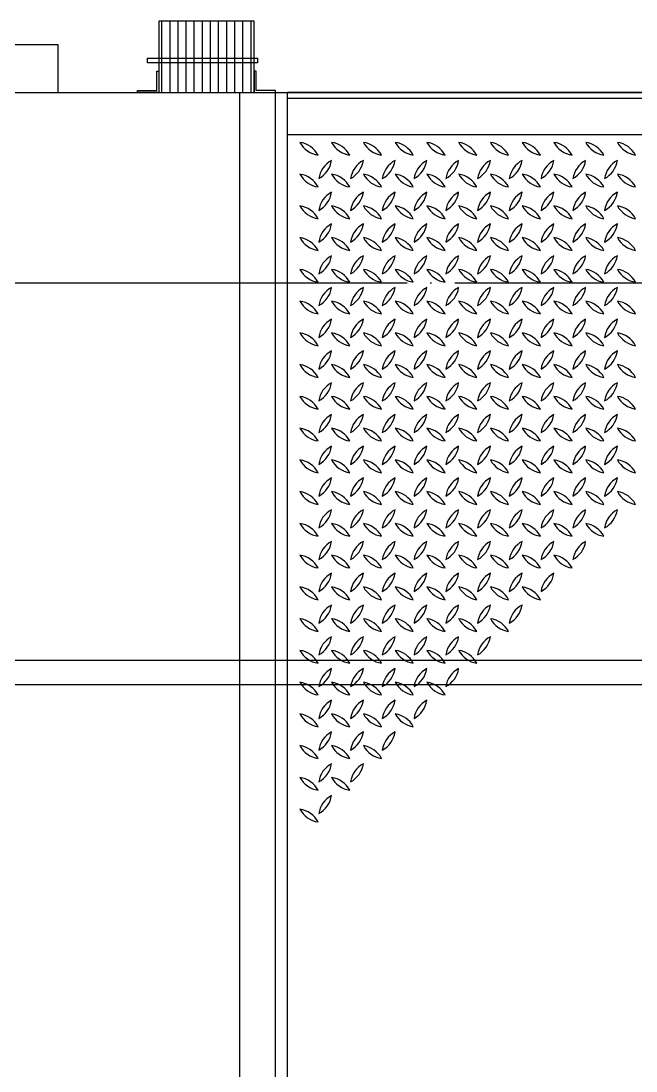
# Model space of a CAD drawing. Header units: millimetres. Extents: x 909 to 159266, y 137 to 21462.
# Drawn here: x 84289 to 85580, y 4820 to 7024 of the extents above; entities that cross this region are included whole.
import ezdxf

# ---------------------------------------------------------------- set-up
doc = ezdxf.new("R2010")
doc.units = ezdxf.units.MM
doc.header["$LTSCALE"] = 50
doc.header["$MEASUREMENT"] = 0
doc.linetypes.add('지상1층 평면도$0$CEN', pattern=[62, 60, -1, 0, -1])
for name, color, linetype in [('DIM', 7, 'Continuous'), ('OHD Panel', 5, 'Continuous'), ('지상1층 평면도$0$A-FLOR-FLIN-TYP2', 8, 'Continuous'), ('지상1층 평면도$0$A-ST-AXIS-CEN', 252, '지상1층 평면도$0$CEN'), ('지상1층 평면도$0$AF_01_Xref_PLAN_REV_01$0$_시설물', 9, 'Continuous')]:
    doc.layers.add(name, color=color, linetype=linetype)

# ---------------------------------------------------------------- blocks, each defined once
blk = doc.blocks.new('지상1층 평면도$0$G$C6949C102')
at = {"color": 251}
for p, q in [((92.5, 3044.9), (92.5, 3194.9)), ((109.5, 3044.9), (109.5, 3194.9)), ((126.5, 3044.9), (126.5, 3194.9)), ((143.5, 3044.9), (143.5, 3194.9)), ((160.5, 3044.9), (160.5, 3194.9)), ((177.5, 3044.9), (177.5, 3194.9)), ((194.5, 3044.9), (194.5, 3194.9)), ((211.5, 3044.9), (211.5, 3194.9)), ((228.5, 3044.9), (228.5, 3194.9)), ((245.5, 3044.9), (245.5, 3194.9)), ((262.5, 3044.9), (262.5, 3194.9)), ((279.5, 3044.9), (279.5, 3194.9))]:
    blk.add_line(p, q, dxfattribs=at)
at = {"color": 4}
for p, q in [((356, 44.9), (356, 3044.9)), ((2356, 3044.9), (356, 3044.9)), ((2356, 3031.9), (356, 3031.9)), ((356, 2956.9), (2356, 2956.9))]:
    blk.add_line(p, q, dxfattribs=at)
at = {"color": 251}
blk.add_lwpolyline([(286, 3194.9), (86, 3194.9), (86, 3044.9), (286, 3044.9)], close=True, dxfattribs=at)
at = {"color": 1}
blk.add_lwpolyline([(293, 3107), (62, 3107), (62, 3116.6), (293, 3116.6)], close=True, dxfattribs=at)
at = {"color": 251}
for points in [[(86, 3044.9), (41, 3044.9), (41, 3048.9), (82, 3048.9), (82, 3089.9), (86, 3089.9), (86, 3044.9), (82, 3044.9)], [(286, 3044.9), (331, 3044.9), (331, 3048.9), (290, 3048.9), (290, 3089.9), (286, 3089.9), (286, 3044.9), (290, 3044.9)]]:
    blk.add_lwpolyline(points, dxfattribs=at)
for centre, start, end in [((427.9, 2964.5), 208.0444, 261.459), ((374.4, 2888.7), 28.0444, 81.459), ((494.6, 2964.5), 208.0444, 261.459), ((441.1, 2888.7), 28.0444, 81.459), ((561.3, 2964.5), 208.0444, 261.459), ((507.7, 2888.7), 28.0444, 81.459), ((627.9, 2964.5), 208.0444, 261.459), ((574.4, 2888.7), 28.0444, 81.459), ((694.6, 2964.5), 208.0444, 261.459), ((641.1, 2888.7), 28.0444, 81.459), ((761.3, 2964.5), 208.0444, 261.459), ((707.7, 2888.7), 28.0444, 81.459), ((827.9, 2964.5), 208.0444, 261.459), ((774.4, 2888.7), 28.0444, 81.459), ((894.6, 2964.5), 208.0444, 261.459), ((841.1, 2888.7), 28.0444, 81.459), ((961.3, 2964.5), 208.0444, 261.459), ((907.7, 2888.7), 28.0444, 81.459), ((1027.9, 2964.5), 208.0444, 261.459), ((974.4, 2888.7), 28.0444, 81.459), ((1094.6, 2964.5), 208.0444, 261.459), ((1041.1, 2888.7), 28.0444, 81.459), ((397.3, 2909.8), 298.0444, 351.459), ((473, 2856.3), 118.0444, 171.459), ((464, 2909.8), 298.0444, 351.459), ((539.7, 2856.3), 118.0444, 171.459), ((530.6, 2909.8), 298.0444, 351.459), ((606.4, 2856.3), 118.0444, 171.459), ((597.3, 2909.8), 298.0444, 351.459), ((673, 2856.3), 118.0444, 171.459), ((664, 2909.8), 298.0444, 351.459), ((739.7, 2856.3), 118.0444, 171.459), ((730.6, 2909.8), 298.0444, 351.459), ((806.4, 2856.3), 118.0444, 171.459), ((797.3, 2909.8), 298.0444, 351.459), ((873, 2856.3), 118.0444, 171.459), ((864, 2909.8), 298.0444, 351.459), ((939.7, 2856.3), 118.0444, 171.459), ((930.6, 2909.8), 298.0444, 351.459), ((1006.4, 2856.3), 118.0444, 171.459), ((997.3, 2909.8), 298.0444, 351.459), ((1073, 2856.3), 118.0444, 171.459), ((374.4, 2822.1), 28.0444, 81.459), ((427.9, 2897.8), 208.0444, 261.459), ((441.1, 2822.1), 28.0444, 81.459), ((494.6, 2897.8), 208.0444, 261.459), ((507.7, 2822.1), 28.0444, 81.459), ((561.3, 2897.8), 208.0444, 261.459), ((627.9, 2897.8), 208.0444, 261.459), ((574.4, 2822.1), 28.0444, 81.459), ((694.6, 2897.8), 208.0444, 261.459), ((641.1, 2822.1), 28.0444, 81.459), ((761.3, 2897.8), 208.0444, 261.459), ((707.7, 2822.1), 28.0444, 81.459), ((827.9, 2897.8), 208.0444, 261.459), ((774.4, 2822.1), 28.0444, 81.459), ((894.6, 2897.8), 208.0444, 261.459), ((841.1, 2822.1), 28.0444, 81.459), ((961.3, 2897.8), 208.0444, 261.459), ((907.7, 2822.1), 28.0444, 81.459), ((1027.9, 2897.8), 208.0444, 261.459), ((974.4, 2822.1), 28.0444, 81.459), ((1094.6, 2897.8), 208.0444, 261.459), ((1041.1, 2822.1), 28.0444, 81.459), ((397.3, 2843.1), 298.0444, 351.459), ((473, 2789.6), 118.0444, 171.459), ((464, 2843.1), 298.0444, 351.459), ((539.7, 2789.6), 118.0444, 171.459), ((530.6, 2843.1), 298.0444, 351.459), ((606.4, 2789.6), 118.0444, 171.459), ((597.3, 2843.1), 298.0444, 351.459), ((673, 2789.6), 118.0444, 171.459), ((664, 2843.1), 298.0444, 351.459), ((739.7, 2789.6), 118.0444, 171.459), ((730.6, 2843.1), 298.0444, 351.459), ((806.4, 2789.6), 118.0444, 171.459), ((797.3, 2843.1), 298.0444, 351.459), ((873, 2789.6), 118.0444, 171.459), ((864, 2843.1), 298.0444, 351.459), ((939.7, 2789.6), 118.0444, 171.459), ((930.6, 2843.1), 298.0444, 351.459), ((1006.4, 2789.6), 118.0444, 171.459), ((997.3, 2843.1), 298.0444, 351.459), ((1073, 2789.6), 118.0444, 171.459), ((427.9, 2831.2), 208.0444, 261.459), ((374.4, 2755.4), 28.0444, 81.459), ((494.6, 2831.2), 208.0444, 261.459), ((441.1, 2755.4), 28.0444, 81.459), ((561.3, 2831.2), 208.0444, 261.459), ((507.7, 2755.4), 28.0444, 81.459), ((627.9, 2831.2), 208.0444, 261.459), ((574.4, 2755.4), 28.0444, 81.459), ((694.6, 2831.2), 208.0444, 261.459), ((641.1, 2755.4), 28.0444, 81.459), ((761.3, 2831.2), 208.0444, 261.459), ((707.7, 2755.4), 28.0444, 81.459), ((827.9, 2831.2), 208.0444, 261.459), ((774.4, 2755.4), 28.0444, 81.459), ((894.6, 2831.2), 208.0444, 261.459), ((841.1, 2755.4), 28.0444, 81.459), ((961.3, 2831.2), 208.0444, 261.459), ((907.7, 2755.4), 28.0444, 81.459), ((1027.9, 2831.2), 208.0444, 261.459), ((974.4, 2755.4), 28.0444, 81.459), ((1094.6, 2831.2), 208.0444, 261.459), ((1041.1, 2755.4), 28.0444, 81.459), ((397.3, 2776.5), 298.0444, 351.459), ((473, 2722.9), 118.0444, 171.459), ((464, 2776.5), 298.0444, 351.459), ((539.7, 2722.9), 118.0444, 171.459), ((530.6, 2776.5), 298.0444, 351.459), ((606.4, 2722.9), 118.0444, 171.459), ((597.3, 2776.5), 298.0444, 351.459), ((673, 2722.9), 118.0444, 171.459), ((664, 2776.5), 298.0444, 351.459), ((739.7, 2722.9), 118.0444, 171.459), ((730.6, 2776.5), 298.0444, 351.459), ((806.4, 2722.9), 118.0444, 171.459), ((797.3, 2776.5), 298.0444, 351.459), ((873, 2722.9), 118.0444, 171.459), ((864, 2776.5), 298.0444, 351.459), ((939.7, 2722.9), 118.0444, 171.459), ((930.6, 2776.5), 298.0444, 351.459), ((1006.4, 2722.9), 118.0444, 171.459), ((997.3, 2776.5), 298.0444, 351.459), ((1073, 2722.9), 118.0444, 171.459), ((427.9, 2764.5), 208.0444, 261.459), ((374.4, 2688.7), 28.0444, 81.459), ((494.6, 2764.5), 208.0444, 261.459), ((441.1, 2688.7), 28.0444, 81.459), ((561.3, 2764.5), 208.0444, 261.459), ((507.7, 2688.7), 28.0444, 81.459), ((627.9, 2764.5), 208.0444, 261.459), ((574.4, 2688.7), 28.0444, 81.459), ((694.6, 2764.5), 208.0444, 261.459), ((641.1, 2688.7), 28.0444, 81.459), ((761.3, 2764.5), 208.0444, 261.459), ((707.7, 2688.7), 28.0444, 81.459), ((827.9, 2764.5), 208.0444, 261.459), ((774.4, 2688.7), 28.0444, 81.459), ((894.6, 2764.5), 208.0444, 261.459), ((841.1, 2688.7), 28.0444, 81.459), ((907.7, 2688.7), 28.0444, 81.459), ((961.3, 2764.5), 208.0444, 261.459), ((1027.9, 2764.5), 208.0444, 261.459), ((974.4, 2688.7), 28.0444, 81.459), ((1094.6, 2764.5), 208.0444, 261.459), ((1041.1, 2688.7), 28.0444, 81.459), ((397.3, 2709.8), 298.0444, 351.459), ((473, 2656.3), 118.0444, 171.459), ((464, 2709.8), 298.0444, 351.459), ((539.7, 2656.3), 118.0444, 171.459), ((530.6, 2709.8), 298.0444, 351.459), ((606.4, 2656.3), 118.0444, 171.459), ((597.3, 2709.8), 298.0444, 351.459), ((673, 2656.3), 118.0444, 171.459), ((664, 2709.8), 298.0444, 351.459), ((739.7, 2656.3), 118.0444, 171.459), ((730.6, 2709.8), 298.0444, 351.459), ((806.4, 2656.3), 118.0444, 171.459), ((797.3, 2709.8), 298.0444, 351.459), ((873, 2656.3), 118.0444, 171.459), ((864, 2709.8), 298.0444, 351.459), ((939.7, 2656.3), 118.0444, 171.459), ((930.6, 2709.8), 298.0444, 351.459), ((1006.4, 2656.3), 118.0444, 171.459), ((997.3, 2709.8), 298.0444, 351.459), ((1073, 2656.3), 118.0444, 171.459), ((427.9, 2697.8), 208.0444, 261.459), ((374.4, 2622.1), 28.0444, 81.459), ((494.6, 2697.8), 208.0444, 261.459), ((441.1, 2622.1), 28.0444, 81.459), ((561.3, 2697.8), 208.0444, 261.459), ((507.7, 2622.1), 28.0444, 81.459), ((627.9, 2697.8), 208.0444, 261.459), ((574.4, 2622.1), 28.0444, 81.459), ((694.6, 2697.8), 208.0444, 261.459), ((641.1, 2622.1), 28.0444, 81.459), ((761.3, 2697.8), 208.0444, 261.459), ((707.7, 2622.1), 28.0444, 81.459), ((827.9, 2697.8), 208.0444, 261.459), ((774.4, 2622.1), 28.0444, 81.459), ((894.6, 2697.8), 208.0444, 261.459), ((841.1, 2622.1), 28.0444, 81.459), ((961.3, 2697.8), 208.0444, 261.459), ((907.7, 2622.1), 28.0444, 81.459), ((1027.9, 2697.8), 208.0444, 261.459), ((974.4, 2622.1), 28.0444, 81.459), ((1094.6, 2697.8), 208.0444, 261.459), ((1041.1, 2622.1), 28.0444, 81.459), ((397.3, 2643.1), 298.0444, 351.459), ((473, 2589.6), 118.0444, 171.459), ((464, 2643.1), 298.0444, 351.459), ((539.7, 2589.6), 118.0444, 171.459), ((530.6, 2643.1), 298.0444, 351.459), ((606.4, 2589.6), 118.0444, 171.459), ((597.3, 2643.1), 298.0444, 351.459), ((673, 2589.6), 118.0444, 171.459), ((664, 2643.1), 298.0444, 351.459), ((739.7, 2589.6), 118.0444, 171.459), ((730.6, 2643.1), 298.0444, 351.459), ((806.4, 2589.6), 118.0444, 171.459), ((797.3, 2643.1), 298.0444, 351.459), ((873, 2589.6), 118.0444, 171.459), ((864, 2643.1), 298.0444, 351.459), ((939.7, 2589.6), 118.0444, 171.459), ((930.6, 2643.1), 298.0444, 351.459), ((1006.4, 2589.6), 118.0444, 171.459), ((997.3, 2643.1), 298.0444, 351.459), ((1073, 2589.6), 118.0444, 171.459), ((427.9, 2631.2), 208.0444, 261.459), ((374.4, 2555.4), 28.0444, 81.459), ((494.6, 2631.2), 208.0444, 261.459), ((441.1, 2555.4), 28.0444, 81.459), ((561.3, 2631.2), 208.0444, 261.459), ((507.7, 2555.4), 28.0444, 81.459), ((627.9, 2631.2), 208.0444, 261.459), ((574.4, 2555.4), 28.0444, 81.459), ((694.6, 2631.2), 208.0444, 261.459), ((641.1, 2555.4), 28.0444, 81.459), ((761.3, 2631.2), 208.0444, 261.459), ((707.7, 2555.4), 28.0444, 81.459), ((827.9, 2631.2), 208.0444, 261.459), ((774.4, 2555.4), 28.0444, 81.459), ((894.6, 2631.2), 208.0444, 261.459), ((841.1, 2555.4), 28.0444, 81.459), ((961.3, 2631.2), 208.0444, 261.459), ((907.7, 2555.4), 28.0444, 81.459), ((1027.9, 2631.2), 208.0444, 261.459), ((974.4, 2555.4), 28.0444, 81.459), ((1094.6, 2631.2), 208.0444, 261.459), ((1041.1, 2555.4), 28.0444, 81.459), ((397.3, 2576.5), 298.0444, 351.459), ((473, 2522.9), 118.0444, 171.459), ((464, 2576.5), 298.0444, 351.459), ((539.7, 2522.9), 118.0444, 171.459), ((530.6, 2576.5), 298.0444, 351.459), ((606.4, 2522.9), 118.0444, 171.459), ((597.3, 2576.5), 298.0444, 351.459), ((673, 2522.9), 118.0444, 171.459), ((664, 2576.5), 298.0444, 351.459), ((739.7, 2522.9), 118.0444, 171.459), ((730.6, 2576.5), 298.0444, 351.459), ((806.4, 2522.9), 118.0444, 171.459), ((797.3, 2576.5), 298.0444, 351.459), ((873, 2522.9), 118.0444, 171.459), ((864, 2576.5), 298.0444, 351.459), ((939.7, 2522.9), 118.0444, 171.459), ((930.6, 2576.5), 298.0444, 351.459), ((1006.4, 2522.9), 118.0444, 171.459), ((997.3, 2576.5), 298.0444, 351.459), ((1073, 2522.9), 118.0444, 171.459), ((427.9, 2564.5), 208.0444, 261.459), ((374.4, 2488.7), 28.0444, 81.459), ((494.6, 2564.5), 208.0444, 261.459), ((441.1, 2488.7), 28.0444, 81.459), ((561.3, 2564.5), 208.0444, 261.459), ((507.7, 2488.7), 28.0444, 81.459), ((627.9, 2564.5), 208.0444, 261.459), ((574.4, 2488.7), 28.0444, 81.459), ((694.6, 2564.5), 208.0444, 261.459), ((641.1, 2488.7), 28.0444, 81.459), ((761.3, 2564.5), 208.0444, 261.459), ((707.7, 2488.7), 28.0444, 81.459), ((827.9, 2564.5), 208.0444, 261.459), ((774.4, 2488.7), 28.0444, 81.459), ((894.6, 2564.5), 208.0444, 261.459), ((841.1, 2488.7), 28.0444, 81.459), ((961.3, 2564.5), 208.0444, 261.459), ((907.7, 2488.7), 28.0444, 81.459), ((1027.9, 2564.5), 208.0444, 261.459), ((974.4, 2488.7), 28.0444, 81.459), ((1094.6, 2564.5), 208.0444, 261.459), ((1041.1, 2488.7), 28.0444, 81.459), ((397.3, 2509.8), 298.0444, 351.459), ((473, 2456.3), 118.0444, 171.459), ((464, 2509.8), 298.0444, 351.459), ((539.7, 2456.3), 118.0444, 171.459), ((530.6, 2509.8), 298.0444, 351.459), ((606.4, 2456.3), 118.0444, 171.459), ((597.3, 2509.8), 298.0444, 351.459), ((673, 2456.3), 118.0444, 171.459), ((664, 2509.8), 298.0444, 351.459), ((739.7, 2456.3), 118.0444, 171.459), ((730.6, 2509.8), 298.0444, 351.459), ((806.4, 2456.3), 118.0444, 171.459), ((797.3, 2509.8), 298.0444, 351.459), ((873, 2456.3), 118.0444, 171.459), ((864, 2509.8), 298.0444, 351.459), ((939.7, 2456.3), 118.0444, 171.459), ((930.6, 2509.8), 298.0444, 351.459), ((1006.4, 2456.3), 118.0444, 171.459), ((997.3, 2509.8), 298.0444, 351.459), ((1073, 2456.3), 118.0444, 171.459), ((427.9, 2497.8), 208.0444, 261.459), ((374.4, 2422.1), 28.0444, 81.459), ((494.6, 2497.8), 208.0444, 261.459), ((441.1, 2422.1), 28.0444, 81.459), ((561.3, 2497.8), 208.0444, 261.459), ((507.7, 2422.1), 28.0444, 81.459), ((627.9, 2497.8), 208.0444, 261.459), ((574.4, 2422.1), 28.0444, 81.459), ((694.6, 2497.8), 208.0444, 261.459), ((641.1, 2422.1), 28.0444, 81.459), ((761.3, 2497.8), 208.0444, 261.459), ((707.7, 2422.1), 28.0444, 81.459), ((827.9, 2497.8), 208.0444, 261.459), ((774.4, 2422.1), 28.0444, 81.459), ((894.6, 2497.8), 208.0444, 261.459), ((841.1, 2422.1), 28.0444, 81.459), ((961.3, 2497.8), 208.0444, 261.459), ((907.7, 2422.1), 28.0444, 81.459), ((1027.9, 2497.8), 208.0444, 261.459), ((974.4, 2422.1), 28.0444, 81.459), ((1094.6, 2497.8), 208.0444, 261.459), ((1041.1, 2422.1), 28.0444, 81.459), ((397.3, 2443.1), 298.0444, 351.459), ((473, 2389.6), 118.0444, 171.459), ((464, 2443.1), 298.0444, 351.459), ((539.7, 2389.6), 118.0444, 171.459), ((530.6, 2443.1), 298.0444, 351.459), ((606.4, 2389.6), 118.0444, 171.459), ((597.3, 2443.1), 298.0444, 351.459), ((673, 2389.6), 118.0444, 171.459), ((664, 2443.1), 298.0444, 351.459), ((739.7, 2389.6), 118.0444, 171.459), ((730.6, 2443.1), 298.0444, 351.459), ((806.4, 2389.6), 118.0444, 171.459), ((797.3, 2443.1), 298.0444, 351.459), ((873, 2389.6), 118.0444, 171.459), ((864, 2443.1), 298.0444, 351.459), ((939.7, 2389.6), 118.0444, 171.459), ((930.6, 2443.1), 298.0444, 351.459), ((1006.4, 2389.6), 118.0444, 171.459), ((997.3, 2443.1), 298.0444, 351.459), ((1073, 2389.6), 118.0444, 171.459), ((427.9, 2431.2), 208.0444, 261.459), ((374.4, 2355.4), 28.0444, 81.459), ((494.6, 2431.2), 208.0444, 261.459), ((441.1, 2355.4), 28.0444, 81.459), ((561.3, 2431.2), 208.0444, 261.459), ((507.7, 2355.4), 28.0444, 81.459), ((627.9, 2431.2), 208.0444, 261.459), ((574.4, 2355.4), 28.0444, 81.459), ((694.6, 2431.2), 208.0444, 261.459), ((641.1, 2355.4), 28.0444, 81.459), ((761.3, 2431.2), 208.0444, 261.459), ((707.7, 2355.4), 28.0444, 81.459), ((827.9, 2431.2), 208.0444, 261.459), ((774.4, 2355.4), 28.0444, 81.459), ((894.6, 2431.2), 208.0444, 261.459), ((841.1, 2355.4), 28.0444, 81.459), ((961.3, 2431.2), 208.0444, 261.459), ((907.7, 2355.4), 28.0444, 81.459), ((1027.9, 2431.2), 208.0444, 261.459), ((974.4, 2355.4), 28.0444, 81.459), ((1094.6, 2431.2), 208.0444, 261.459), ((1041.1, 2355.4), 28.0444, 81.459), ((397.3, 2376.5), 298.0444, 351.459), ((473, 2322.9), 118.0444, 171.459), ((464, 2376.5), 298.0444, 351.459), ((539.7, 2322.9), 118.0444, 171.459), ((530.6, 2376.5), 298.0444, 351.459), ((606.4, 2322.9), 118.0444, 171.459), ((597.3, 2376.5), 298.0444, 351.459), ((673, 2322.9), 118.0444, 171.459), ((664, 2376.5), 298.0444, 351.459), ((739.7, 2322.9), 118.0444, 171.459), ((730.6, 2376.5), 298.0444, 351.459), ((806.4, 2322.9), 118.0444, 171.459), ((797.3, 2376.5), 298.0444, 351.459), ((873, 2322.9), 118.0444, 171.459), ((864, 2376.5), 298.0444, 351.459), ((939.7, 2322.9), 118.0444, 171.459), ((930.6, 2376.5), 298.0444, 351.459), ((1006.4, 2322.9), 118.0444, 171.459), ((997.3, 2376.5), 298.0444, 351.459), ((1073, 2322.9), 118.0444, 171.459), ((427.9, 2364.5), 208.0444, 261.459), ((374.4, 2288.7), 28.0444, 81.459), ((494.6, 2364.5), 208.0444, 261.459), ((441.1, 2288.7), 28.0444, 81.459), ((561.3, 2364.5), 208.0444, 261.459), ((507.7, 2288.7), 28.0444, 81.459), ((627.9, 2364.5), 208.0444, 261.459), ((574.4, 2288.7), 28.0444, 81.459), ((694.6, 2364.5), 208.0444, 261.459), ((641.1, 2288.7), 28.0444, 81.459), ((761.3, 2364.5), 208.0444, 261.459), ((707.7, 2288.7), 28.0444, 81.459), ((827.9, 2364.5), 208.0444, 261.459), ((774.4, 2288.7), 28.0444, 81.459), ((894.6, 2364.5), 208.0444, 261.459), ((841.1, 2288.7), 28.0444, 81.459), ((961.3, 2364.5), 208.0444, 261.459), ((907.7, 2288.7), 28.0444, 81.459), ((1027.9, 2364.5), 208.0444, 261.459), ((974.4, 2288.7), 28.0444, 81.459), ((1094.6, 2364.5), 208.0444, 261.459), ((1041.1, 2288.7), 28.0444, 81.459), ((397.3, 2309.8), 298.0444, 351.459), ((473, 2256.3), 118.0444, 171.459), ((464, 2309.8), 298.0444, 351.459), ((539.7, 2256.3), 118.0444, 171.459), ((530.6, 2309.8), 298.0444, 351.459), ((606.4, 2256.3), 118.0444, 171.459), ((597.3, 2309.8), 298.0444, 351.459), ((673, 2256.3), 118.0444, 171.459), ((664, 2309.8), 298.0444, 351.459), ((739.7, 2256.3), 118.0444, 171.459), ((730.6, 2309.8), 298.0444, 351.459), ((806.4, 2256.3), 118.0444, 171.459), ((797.3, 2309.8), 298.0444, 351.459), ((873, 2256.3), 118.0444, 171.459), ((864, 2309.8), 298.0444, 351.459), ((939.7, 2256.3), 118.0444, 171.459), ((930.6, 2309.8), 298.0444, 351.459), ((1006.4, 2256.3), 118.0444, 171.459), ((997.3, 2309.8), 298.0444, 351.459), ((1073, 2256.3), 118.0444, 171.459), ((427.9, 2297.8), 208.0444, 261.459), ((374.4, 2222.1), 28.0444, 81.459), ((494.6, 2297.8), 208.0444, 261.459), ((441.1, 2222.1), 28.0444, 81.459), ((561.3, 2297.8), 208.0444, 261.459), ((507.7, 2222.1), 28.0444, 81.459), ((627.9, 2297.8), 208.0444, 261.459), ((574.4, 2222.1), 28.0444, 81.459), ((694.6, 2297.8), 208.0444, 261.459), ((641.1, 2222.1), 28.0444, 81.459), ((761.3, 2297.8), 208.0444, 261.459), ((707.7, 2222.1), 28.0444, 81.459), ((827.9, 2297.8), 208.0444, 261.459), ((774.4, 2222.1), 28.0444, 81.459), ((894.6, 2297.8), 208.0444, 261.459), ((841.1, 2222.1), 28.0444, 81.459), ((961.3, 2297.8), 208.0444, 261.459), ((907.7, 2222.1), 28.0444, 81.459), ((1027.9, 2297.8), 208.0444, 261.459), ((974.4, 2222.1), 28.0444, 81.459), ((1094.6, 2297.8), 208.0444, 261.459), ((1041.1, 2222.1), 28.0444, 81.459), ((397.3, 2243.1), 298.0444, 351.459), ((473, 2189.6), 118.0444, 171.459), ((464, 2243.1), 298.0444, 351.459), ((539.7, 2189.6), 118.0444, 171.459), ((530.6, 2243.1), 298.0444, 351.459), ((606.4, 2189.6), 118.0444, 171.459), ((597.3, 2243.1), 298.0444, 351.459), ((673, 2189.6), 118.0444, 171.459), ((664, 2243.1), 298.0444, 351.459), ((739.7, 2189.6), 118.0444, 171.459), ((730.6, 2243.1), 298.0444, 351.459), ((806.4, 2189.6), 118.0444, 171.459), ((797.3, 2243.1), 298.0444, 351.459), ((873, 2189.6), 118.0444, 171.459), ((864, 2243.1), 298.0444, 351.459), ((939.7, 2189.6), 118.0444, 171.459), ((930.6, 2243.1), 298.0444, 351.459), ((1006.4, 2189.6), 118.0444, 171.459), ((997.3, 2243.1), 298.0444, 351.459), ((1073, 2189.6), 118.0444, 171.459), ((427.9, 2231.2), 208.0444, 261.459), ((374.4, 2155.4), 28.0444, 81.459), ((494.6, 2231.2), 208.0444, 261.459), ((441.1, 2155.4), 28.0444, 81.459), ((561.3, 2231.2), 208.0444, 261.459), ((507.7, 2155.4), 28.0444, 81.459), ((627.9, 2231.2), 208.0444, 261.459), ((574.4, 2155.4), 28.0444, 81.459), ((694.6, 2231.2), 208.0444, 261.459), ((641.1, 2155.4), 28.0444, 81.459), ((761.3, 2231.2), 208.0444, 261.459), ((707.7, 2155.4), 28.0444, 81.459), ((827.9, 2231.2), 208.0444, 261.459), ((774.4, 2155.4), 28.0444, 81.459), ((894.6, 2231.2), 208.0444, 261.459), ((841.1, 2155.4), 28.0444, 81.459), ((961.3, 2231.2), 208.0444, 261.459), ((907.7, 2155.4), 28.0444, 81.459), ((1027.9, 2231.2), 208.0444, 261.459), ((974.4, 2155.4), 28.0444, 81.459), ((1094.6, 2231.2), 208.0444, 261.459), ((1041.1, 2155.4), 28.0444, 81.459), ((397.3, 2176.5), 298.0444, 351.459), ((473, 2122.9), 118.0444, 171.459), ((464, 2176.5), 298.0444, 351.459), ((539.7, 2122.9), 118.0444, 171.459), ((530.6, 2176.5), 298.0444, 351.459), ((606.4, 2122.9), 118.0444, 171.459), ((597.3, 2176.5), 298.0444, 351.459), ((673, 2122.9), 118.0444, 171.459), ((664, 2176.5), 298.0444, 351.459), ((739.7, 2122.9), 118.0444, 171.459), ((730.6, 2176.5), 298.0444, 351.459), ((806.4, 2122.9), 118.0444, 171.459), ((797.3, 2176.5), 298.0444, 351.459), ((873, 2122.9), 118.0444, 171.459), ((864, 2176.5), 298.0444, 351.459), ((939.7, 2122.9), 118.0444, 171.459), ((930.6, 2176.5), 298.0444, 351.459), ((1006.4, 2122.9), 118.0444, 171.459), ((997.3, 2176.5), 298.0444, 351.459), ((1073, 2122.9), 118.0444, 171.459), ((427.9, 2164.5), 208.0444, 261.459), ((374.4, 2088.7), 28.0444, 81.459), ((494.6, 2164.5), 208.0444, 261.459), ((441.1, 2088.7), 28.0444, 81.459), ((561.3, 2164.5), 208.0444, 261.459), ((507.7, 2088.7), 28.0444, 81.459), ((627.9, 2164.5), 208.0444, 261.459), ((574.4, 2088.7), 28.0444, 81.459), ((694.6, 2164.5), 208.0444, 261.459), ((641.1, 2088.7), 28.0444, 81.459), ((761.3, 2164.5), 208.0444, 261.459), ((707.7, 2088.7), 28.0444, 81.459), ((827.9, 2164.5), 208.0444, 261.459), ((774.4, 2088.7), 28.0444, 81.459), ((894.6, 2164.5), 208.0444, 261.459), ((841.1, 2088.7), 28.0444, 81.459), ((961.3, 2164.5), 208.0444, 261.459), ((907.7, 2088.7), 28.0444, 81.459), ((1027.9, 2164.5), 208.0444, 261.459), ((974.4, 2088.7), 28.0444, 81.459), ((397.3, 2109.8), 298.0444, 351.459), ((473, 2056.3), 118.0444, 171.459), ((464, 2109.8), 298.0444, 351.459), ((539.7, 2056.3), 118.0444, 171.459), ((530.6, 2109.8), 298.0444, 351.459), ((606.4, 2056.3), 118.0444, 171.459), ((597.3, 2109.8), 298.0444, 351.459), ((673, 2056.3), 118.0444, 171.459), ((664, 2109.8), 298.0444, 351.459), ((739.7, 2056.3), 118.0444, 171.459), ((730.6, 2109.8), 298.0444, 351.459), ((806.4, 2056.3), 118.0444, 171.459), ((797.3, 2109.8), 298.0444, 351.459), ((873, 2056.3), 118.0444, 171.459), ((864, 2109.8), 298.0444, 351.459), ((939.7, 2056.3), 118.0444, 171.459), ((930.6, 2109.8), 298.0444, 351.459), ((1006.4, 2056.3), 118.0444, 171.459), ((427.9, 2097.8), 208.0444, 261.459), ((374.4, 2022.1), 28.0444, 81.459), ((494.6, 2097.8), 208.0444, 261.459), ((441.1, 2022.1), 28.0444, 81.459), ((561.3, 2097.8), 208.0444, 261.459), ((507.7, 2022.1), 28.0444, 81.459), ((627.9, 2097.8), 208.0444, 261.459), ((574.4, 2022.1), 28.0444, 81.459), ((694.6, 2097.8), 208.0444, 261.459), ((641.1, 2022.1), 28.0444, 81.459), ((761.3, 2097.8), 208.0444, 261.459), ((707.7, 2022.1), 28.0444, 81.459), ((827.9, 2097.8), 208.0444, 261.459), ((774.4, 2022.1), 28.0444, 81.459), ((894.6, 2097.8), 208.0444, 261.459), ((841.1, 2022.1), 28.0444, 81.459), ((961.3, 2097.8), 208.0444, 261.459), ((907.7, 2022.1), 28.0444, 81.459), ((397.3, 2043.1), 298.0444, 351.459), ((473, 1989.6), 118.0444, 171.459), ((464, 2043.1), 298.0444, 351.459), ((539.7, 1989.6), 118.0444, 171.459), ((530.6, 2043.1), 298.0444, 351.459), ((606.4, 1989.6), 118.0444, 171.459), ((597.3, 2043.1), 298.0444, 351.459), ((673, 1989.6), 118.0444, 171.459), ((664, 2043.1), 298.0444, 351.459), ((739.7, 1989.6), 118.0444, 171.459), ((730.6, 2043.1), 298.0444, 351.459), ((806.4, 1989.6), 118.0444, 171.459), ((797.3, 2043.1), 298.0444, 351.459), ((873, 1989.6), 118.0444, 171.459), ((864, 2043.1), 298.0444, 351.459), ((939.7, 1989.6), 118.0444, 171.459), ((427.9, 2031.2), 208.0444, 261.459), ((374.4, 1955.4), 28.0444, 81.459), ((494.6, 2031.2), 208.0444, 261.459), ((441.1, 1955.4), 28.0444, 81.459), ((561.3, 2031.2), 208.0444, 261.459), ((507.7, 1955.4), 28.0444, 81.459), ((627.9, 2031.2), 208.0444, 261.459), ((574.4, 1955.4), 28.0444, 81.459), ((694.6, 2031.2), 208.0444, 261.459), ((641.1, 1955.4), 28.0444, 81.459), ((761.3, 2031.2), 208.0444, 261.459), ((707.7, 1955.4), 28.0444, 81.459), ((827.9, 2031.2), 208.0444, 261.459), ((774.4, 1955.4), 28.0444, 81.459), ((894.6, 2031.2), 208.0444, 261.459), ((841.1, 1955.4), 28.0444, 81.459), ((397.3, 1976.5), 298.0444, 351.459), ((473, 1922.9), 118.0444, 171.459), ((464, 1976.5), 298.0444, 351.459), ((539.7, 1922.9), 118.0444, 171.459), ((530.6, 1976.5), 298.0444, 351.459), ((606.4, 1922.9), 118.0444, 171.459), ((597.3, 1976.5), 298.0444, 351.459), ((673, 1922.9), 118.0444, 171.459), ((664, 1976.5), 298.0444, 351.459), ((739.7, 1922.9), 118.0444, 171.459), ((730.6, 1976.5), 298.0444, 351.459), ((806.4, 1922.9), 118.0444, 171.459), ((797.3, 1976.5), 298.0444, 351.459), ((873, 1922.9), 118.0444, 171.459), ((427.9, 1964.5), 208.0444, 261.459), ((374.4, 1888.7), 28.0444, 81.459), ((494.6, 1964.5), 208.0444, 261.459), ((441.1, 1888.7), 28.0444, 81.459), ((561.3, 1964.5), 208.0444, 261.459), ((507.7, 1888.7), 28.0444, 81.459), ((627.9, 1964.5), 208.0444, 261.459), ((574.4, 1888.7), 28.0444, 81.459), ((694.6, 1964.5), 208.0444, 261.459), ((641.1, 1888.7), 28.0444, 81.459), ((761.3, 1964.5), 208.0444, 261.459), ((707.7, 1888.7), 28.0444, 81.459), ((827.9, 1964.5), 208.0444, 261.459), ((774.4, 1888.7), 28.0444, 81.459), ((397.3, 1909.8), 298.0444, 351.459), ((473, 1856.3), 118.0444, 171.459), ((464, 1909.8), 298.0444, 351.459), ((539.7, 1856.3), 118.0444, 171.459), ((530.6, 1909.8), 298.0444, 351.459), ((606.4, 1856.3), 118.0444, 171.459), ((597.3, 1909.8), 298.0444, 351.459), ((673, 1856.3), 118.0444, 171.459), ((664, 1909.8), 298.0444, 351.459), ((739.7, 1856.3), 118.0444, 171.459), ((730.6, 1909.8), 298.0444, 351.459), ((806.4, 1856.3), 118.0444, 171.459), ((427.9, 1897.8), 208.0444, 261.459), ((374.4, 1822.1), 28.0444, 81.459), ((494.6, 1897.8), 208.0444, 261.459), ((441.1, 1822.1), 28.0444, 81.459), ((561.3, 1897.8), 208.0444, 261.459), ((507.7, 1822.1), 28.0444, 81.459), ((627.9, 1897.8), 208.0444, 261.459), ((574.4, 1822.1), 28.0444, 81.459), ((694.6, 1897.8), 208.0444, 261.459), ((641.1, 1822.1), 28.0444, 81.459), ((761.3, 1897.8), 208.0444, 261.459), ((707.7, 1822.1), 28.0444, 81.459), ((397.3, 1843.1), 298.0444, 351.459), ((473, 1789.6), 118.0444, 171.459), ((464, 1843.1), 298.0444, 351.459), ((539.7, 1789.6), 118.0444, 171.459), ((530.6, 1843.1), 298.0444, 351.459), ((606.4, 1789.6), 118.0444, 171.459), ((597.3, 1843.1), 298.0444, 351.459), ((673, 1789.6), 118.0444, 171.459), ((664, 1843.1), 298.0444, 351.459), ((739.7, 1789.6), 118.0444, 171.459), ((427.9, 1831.2), 208.0444, 261.459), ((374.4, 1755.4), 28.0444, 81.459), ((494.6, 1831.2), 208.0444, 261.459), ((441.1, 1755.4), 28.0444, 81.459), ((561.3, 1831.2), 208.0444, 261.459), ((507.7, 1755.4), 28.0444, 81.459), ((627.9, 1831.2), 208.0444, 261.459), ((574.4, 1755.4), 28.0444, 81.459), ((694.6, 1831.2), 208.0444, 261.459), ((641.1, 1755.4), 28.0444, 81.459), ((397.3, 1776.5), 298.0444, 351.459), ((473, 1722.9), 118.0444, 171.459), ((464, 1776.5), 298.0444, 351.459), ((539.7, 1722.9), 118.0444, 171.459), ((530.6, 1776.5), 298.0444, 351.459), ((606.4, 1722.9), 118.0444, 171.459), ((597.3, 1776.5), 298.0444, 351.459), ((673, 1722.9), 118.0444, 171.459), ((427.9, 1764.5), 208.0444, 261.459), ((374.4, 1688.7), 28.0444, 81.459), ((494.6, 1764.5), 208.0444, 261.459), ((441.1, 1688.7), 28.0444, 81.459), ((561.3, 1764.5), 208.0444, 261.459), ((507.7, 1688.7), 28.0444, 81.459), ((627.9, 1764.5), 208.0444, 261.459), ((574.4, 1688.7), 28.0444, 81.459), ((397.3, 1709.8), 298.0444, 351.459), ((473, 1656.3), 118.0444, 171.459), ((464, 1709.8), 298.0444, 351.459), ((539.7, 1656.3), 118.0444, 171.459), ((530.6, 1709.8), 298.0444, 351.459), ((606.4, 1656.3), 118.0444, 171.459), ((427.9, 1697.8), 208.0444, 261.459), ((374.4, 1622.1), 28.0444, 81.459), ((494.6, 1697.8), 208.0444, 261.459), ((441.1, 1622.1), 28.0444, 81.459), ((561.3, 1697.8), 208.0444, 261.459), ((507.7, 1622.1), 28.0444, 81.459), ((397.3, 1643.1), 298.0444, 351.459), ((473, 1589.6), 118.0444, 171.459), ((464, 1643.1), 298.0444, 351.459), ((539.7, 1589.6), 118.0444, 171.459), ((427.9, 1631.2), 208.0444, 261.459), ((374.4, 1555.4), 28.0444, 81.459), ((494.6, 1631.2), 208.0444, 261.459), ((441.1, 1555.4), 28.0444, 81.459), ((397.3, 1576.5), 298.0444, 351.459), ((473, 1522.9), 118.0444, 171.459), ((427.9, 1564.5), 208.0444, 261.459), ((374.4, 1488.7), 28.0444, 81.459)]:
    blk.add_arc(centre, 51.9, start, end)
at = {"layer": 'DIM', "color": 1}
for p, q in [((256, -30.1), (256, 3044.9)), ((331, 44.9), (331, 3044.9))]:
    blk.add_line(p, q, dxfattribs=at)

msp = doc.modelspace()

# ---------------------------------------------------------------- linework, layer by layer
at = {"layer": 'OHD Panel', "elevation": 0}
msp.add_lwpolyline([(90973.8, 5681.4), (80723.8, 5681.4), (80723.8, 5631.4), (90973.8, 5631.4)], close=True, dxfattribs=at)
at = {"layer": '지상1층 평면도$0$A-FLOR-FLIN-TYP2'}
msp.add_line((80548.8, 6874.4, 0), (90948.8, 6874.4, 0), dxfattribs=at)
msp.add_line((80548.8, 6874.4, 0), (90948.8, 6874.4, 0), dxfattribs=at)
at = {"layer": '지상1층 평면도$0$A-ST-AXIS-CEN', "color": 1}
msp.add_line((79000, 6474.4, 0), (92703.7, 6474.4, 0), dxfattribs=at)
at = {"layer": '지상1층 평면도$0$AF_01_Xref_PLAN_REV_01$0$_시설물', "color": 6, "elevation": 0}
msp.add_lwpolyline([(84367.8, 6874.4), (84367.8, 6974.4), (80748.8, 6974.4), (80748.8, 6874.4), (84367.8, 6874.4)], dxfattribs=at)

# ---------------------------------------------------------------- block references
msp.add_blockref('지상1층 평면도$0$G$C6949C102', (84492.8, 3829.5, 0))

doc.saveas('drawing.dxf')
